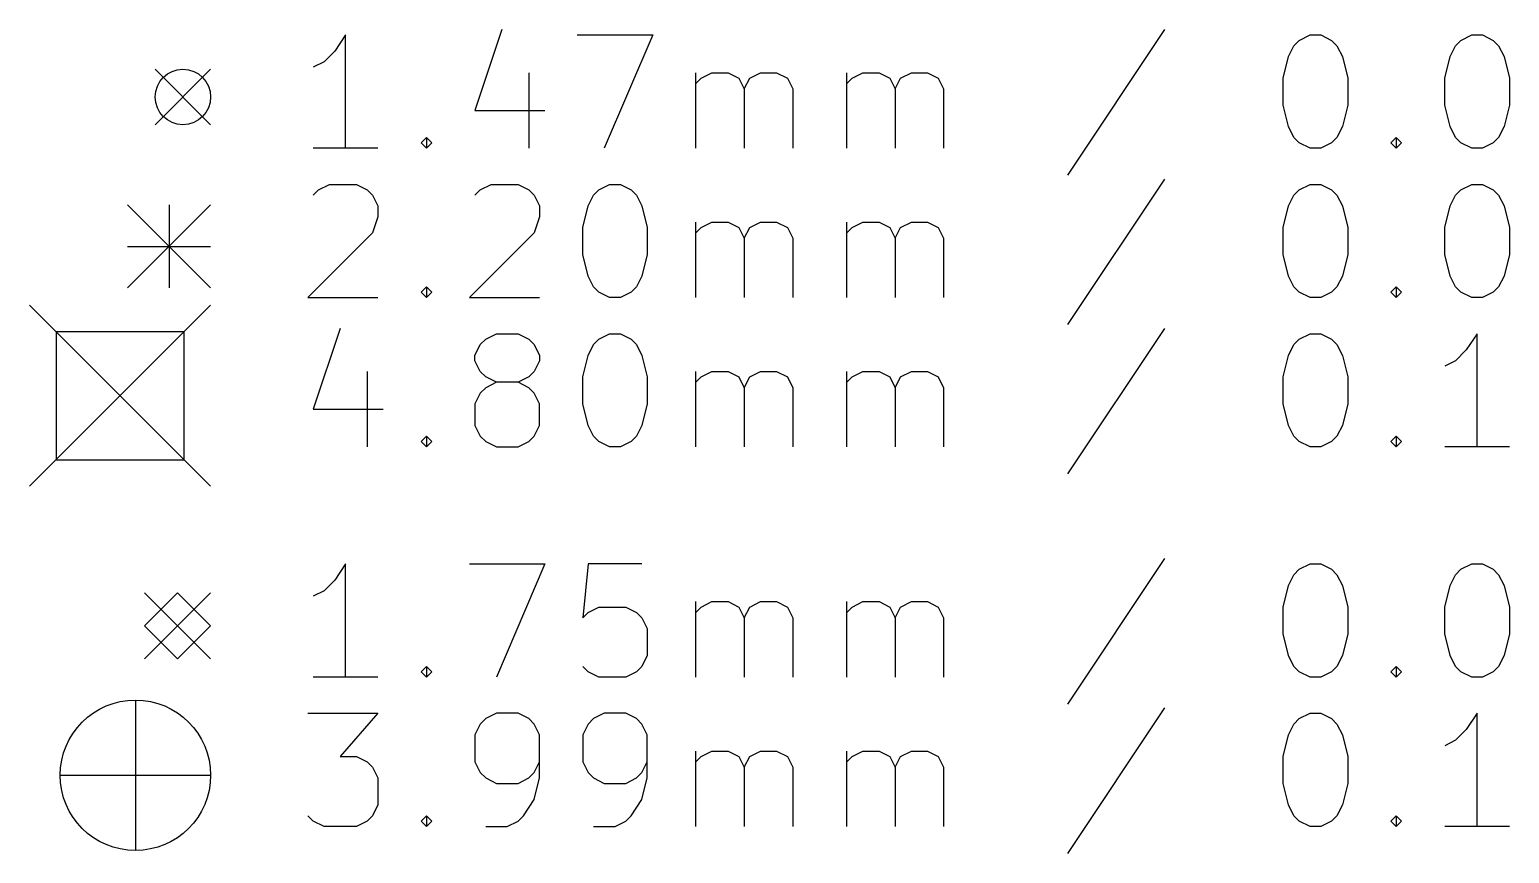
# Model space of a CAD drawing. Extents: x 1.1 to 14.1, y -10.4 to -3.3.
# Drawn here: x 1.061 to 2.605, y -10.359 to -9.499 of the extents above; entities that cross this region are included whole.
import ezdxf

# ---------------------------------------------------------------- set-up
doc = ezdxf.new("R2010")
doc.units = 0
doc.header["$MEASUREMENT"] = 0
doc.layers.add('BLACK', color=7, linetype='CONTINUOUS')

msp = doc.modelspace()

# ---------------------------------------------------------------- linework, layer by layer
at = {"layer": 'BLACK', "linetype": 'CONTINUOUS'}
for p, q in [((1.55348, -9.49922), (1.52535, -9.58358)), ((2.24526, -9.49922), (2.14403, -9.65108)), ((1.39037, -9.50484), (1.37912, -9.52172)), ((1.39037, -9.62295), (1.39037, -9.50484)), ((1.63222, -9.50484), (1.71096, -9.50484)), ((1.71096, -9.50484), (1.66034, -9.62295)), ((2.38025, -9.51609), (2.38587, -9.51047)), ((2.38587, -9.51047), (2.39712, -9.50484)), ((2.39712, -9.50484), (2.40837, -9.50484)), ((2.40837, -9.50484), (2.41962, -9.51047)), ((2.41962, -9.51047), (2.42524, -9.51609)), ((2.54898, -9.51609), (2.5546, -9.51047)), ((2.5546, -9.51047), (2.56585, -9.50484)), ((2.56585, -9.50484), (2.5771, -9.50484)), ((2.5771, -9.50484), (2.58835, -9.51047)), ((2.58835, -9.51047), (2.59397, -9.51609)), ((1.37912, -9.52172), (1.36787, -9.53297)), ((2.369, -9.54984), (2.37462, -9.52734)), ((2.37462, -9.52734), (2.38025, -9.51609)), ((2.42524, -9.51609), (2.43087, -9.52734)), ((2.43087, -9.52734), (2.43649, -9.54984)), ((2.53773, -9.54984), (2.54335, -9.52734)), ((2.54335, -9.52734), (2.54898, -9.51609)), ((2.59397, -9.51609), (2.59959, -9.52734)), ((2.59959, -9.52734), (2.60522, -9.54984)), ((1.19161, -9.54059), (1.24948, -9.59846)), ((1.24948, -9.54059), (1.19161, -9.59846)), ((1.36787, -9.53297), (1.35662, -9.53859)), ((1.5816, -9.54421), (1.5816, -9.62295)), ((1.75595, -9.62295), (1.75595, -9.54421)), ((1.76157, -9.54984), (1.77282, -9.54421)), ((1.77282, -9.54421), (1.7897, -9.54421)), ((1.7897, -9.54421), (1.80094, -9.54984)), ((1.81219, -9.54984), (1.82344, -9.54421)), ((1.82344, -9.54421), (1.84031, -9.54421)), ((1.84031, -9.54421), (1.85156, -9.54984)), ((1.91343, -9.62295), (1.91343, -9.54421)), ((1.91905, -9.54984), (1.9303, -9.54421)), ((1.9303, -9.54421), (1.94718, -9.54421)), ((1.94718, -9.54421), (1.95842, -9.54984)), ((1.96967, -9.54984), (1.98092, -9.54421)), ((1.98092, -9.54421), (1.99779, -9.54421)), ((1.99779, -9.54421), (2.00904, -9.54984)), ((1.75595, -9.55546), (1.76157, -9.54984)), ((1.80094, -9.54984), (1.80657, -9.56109)), ((1.80657, -9.56109), (1.81219, -9.54984)), ((1.80657, -9.56109), (1.80657, -9.62295)), ((1.85156, -9.54984), (1.85719, -9.56109)), ((1.85719, -9.56109), (1.85719, -9.62295)), ((1.91343, -9.55546), (1.91905, -9.54984)), ((1.95842, -9.54984), (1.96405, -9.56109)), ((1.96405, -9.56109), (1.96967, -9.54984)), ((1.96405, -9.56109), (1.96405, -9.62295)), ((2.00904, -9.54984), (2.01467, -9.56109)), ((2.01467, -9.56109), (2.01467, -9.62295)), ((2.369, -9.57796), (2.369, -9.54984)), ((2.43649, -9.54984), (2.43649, -9.57796)), ((2.53773, -9.57796), (2.53773, -9.54984)), ((2.60522, -9.54984), (2.60522, -9.57796)), ((1.52535, -9.58358), (1.59847, -9.58358)), ((2.37462, -9.60046), (2.369, -9.57796)), ((2.43649, -9.57796), (2.43087, -9.60046)), ((2.54335, -9.60046), (2.53773, -9.57796)), ((2.60522, -9.57796), (2.59959, -9.60046)), ((2.38025, -9.61171), (2.37462, -9.60046)), ((2.43087, -9.60046), (2.42524, -9.61171)), ((2.54898, -9.61171), (2.54335, -9.60046)), ((2.59959, -9.60046), (2.59397, -9.61171)), ((1.42412, -9.62295), (1.35662, -9.62295)), ((1.46911, -9.61733), (1.47474, -9.61171)), ((1.47474, -9.62295), (1.46911, -9.61733)), ((1.47474, -9.61171), (1.48036, -9.61733)), ((1.47474, -9.61171), (1.47474, -9.62295)), ((1.48036, -9.61733), (1.47474, -9.62295)), ((2.38587, -9.61733), (2.38025, -9.61171)), ((2.39712, -9.62295), (2.38587, -9.61733)), ((2.40837, -9.62295), (2.39712, -9.62295)), ((2.41962, -9.61733), (2.40837, -9.62295)), ((2.42524, -9.61171), (2.41962, -9.61733)), ((2.48148, -9.61733), (2.48711, -9.61171)), ((2.48711, -9.62295), (2.48148, -9.61733)), ((2.48711, -9.61171), (2.49273, -9.61733)), ((2.48711, -9.61171), (2.48711, -9.62295)), ((2.49273, -9.61733), (2.48711, -9.62295)), ((2.5546, -9.61733), (2.54898, -9.61171)), ((2.56585, -9.62295), (2.5546, -9.61733)), ((2.5771, -9.62295), (2.56585, -9.62295)), ((2.58835, -9.61733), (2.5771, -9.62295)), ((2.59397, -9.61171), (2.58835, -9.61733)), ((1.35662, -9.672), (1.36225, -9.66637)), ((1.36225, -9.66637), (1.3735, -9.66075)), ((1.3735, -9.66075), (1.40162, -9.66075)), ((1.40162, -9.66075), (1.41287, -9.66637)), ((1.41287, -9.66637), (1.41849, -9.672)), ((1.52535, -9.672), (1.53098, -9.66637)), ((1.53098, -9.66637), (1.54223, -9.66075)), ((1.54223, -9.66075), (1.57035, -9.66075)), ((1.57035, -9.66075), (1.5816, -9.66637)), ((1.5816, -9.66637), (1.58722, -9.672)), ((1.64909, -9.672), (1.65471, -9.66637)), ((1.65471, -9.66637), (1.66596, -9.66075)), ((1.66596, -9.66075), (1.67721, -9.66075)), ((1.67721, -9.66075), (1.68846, -9.66637)), ((1.68846, -9.66637), (1.69408, -9.672)), ((2.24526, -9.65513), (2.14403, -9.80698)), ((2.38025, -9.672), (2.38587, -9.66637)), ((2.38587, -9.66637), (2.39712, -9.66075)), ((2.39712, -9.66075), (2.40837, -9.66075)), ((2.40837, -9.66075), (2.41962, -9.66637)), ((2.41962, -9.66637), (2.42524, -9.672)), ((2.54898, -9.672), (2.5546, -9.66637)), ((2.5546, -9.66637), (2.56585, -9.66075)), ((2.56585, -9.66075), (2.5771, -9.66075)), ((2.5771, -9.66075), (2.58835, -9.66637)), ((2.58835, -9.66637), (2.59397, -9.672)), ((1.16287, -9.68212), (1.24948, -9.76874)), ((1.24948, -9.68212), (1.16287, -9.76874)), ((1.20617, -9.68212), (1.20617, -9.76874)), ((1.41849, -9.672), (1.42412, -9.68325)), ((1.42412, -9.68325), (1.42412, -9.6945)), ((1.58722, -9.672), (1.59285, -9.68325)), ((1.59285, -9.68325), (1.59285, -9.6945)), ((1.63784, -9.70574), (1.64346, -9.68325)), ((1.64346, -9.68325), (1.64909, -9.672)), ((1.69408, -9.672), (1.69971, -9.68325)), ((1.69971, -9.68325), (1.70533, -9.70574)), ((2.369, -9.70574), (2.37462, -9.68325)), ((2.37462, -9.68325), (2.38025, -9.672)), ((2.42524, -9.672), (2.43087, -9.68325)), ((2.43087, -9.68325), (2.43649, -9.70574)), ((2.53773, -9.70574), (2.54335, -9.68325)), ((2.54335, -9.68325), (2.54898, -9.672)), ((2.59397, -9.672), (2.59959, -9.68325)), ((2.59959, -9.68325), (2.60522, -9.70574)), ((1.42412, -9.6945), (1.41849, -9.71137)), ((1.59285, -9.6945), (1.58722, -9.71137)), ((1.75595, -9.77886), (1.75595, -9.70012)), ((1.76157, -9.70574), (1.77282, -9.70012)), ((1.77282, -9.70012), (1.7897, -9.70012)), ((1.7897, -9.70012), (1.80094, -9.70574)), ((1.81219, -9.70574), (1.82344, -9.70012)), ((1.82344, -9.70012), (1.84031, -9.70012)), ((1.84031, -9.70012), (1.85156, -9.70574)), ((1.91343, -9.77886), (1.91343, -9.70012)), ((1.91905, -9.70574), (1.9303, -9.70012)), ((1.9303, -9.70012), (1.94718, -9.70012)), ((1.94718, -9.70012), (1.95842, -9.70574)), ((1.96967, -9.70574), (1.98092, -9.70012)), ((1.98092, -9.70012), (1.99779, -9.70012)), ((1.99779, -9.70012), (2.00904, -9.70574)), ((1.41849, -9.71137), (1.351, -9.77886)), ((1.58722, -9.71137), (1.51973, -9.77886)), ((1.63784, -9.73387), (1.63784, -9.70574)), ((1.70533, -9.70574), (1.70533, -9.73387)), ((1.75595, -9.71137), (1.76157, -9.70574)), ((1.80094, -9.70574), (1.80657, -9.71699)), ((1.80657, -9.71699), (1.81219, -9.70574)), ((1.85156, -9.70574), (1.85719, -9.71699)), ((1.91343, -9.71137), (1.91905, -9.70574)), ((1.95842, -9.70574), (1.96405, -9.71699)), ((1.96405, -9.71699), (1.96967, -9.70574)), ((2.00904, -9.70574), (2.01467, -9.71699)), ((2.369, -9.73387), (2.369, -9.70574)), ((2.43649, -9.70574), (2.43649, -9.73387)), ((2.53773, -9.73387), (2.53773, -9.70574)), ((2.60522, -9.70574), (2.60522, -9.73387)), ((1.16287, -9.72543), (1.24948, -9.72543)), ((1.80657, -9.71699), (1.80657, -9.77886)), ((1.85719, -9.71699), (1.85719, -9.77886)), ((1.96405, -9.71699), (1.96405, -9.77886)), ((2.01467, -9.71699), (2.01467, -9.77886)), ((1.64346, -9.75636), (1.63784, -9.73387)), ((1.70533, -9.73387), (1.69971, -9.75636)), ((2.37462, -9.75636), (2.369, -9.73387)), ((2.43649, -9.73387), (2.43087, -9.75636)), ((2.54335, -9.75636), (2.53773, -9.73387)), ((2.60522, -9.73387), (2.59959, -9.75636)), ((1.64909, -9.76761), (1.64346, -9.75636)), ((1.69971, -9.75636), (1.69408, -9.76761)), ((2.38025, -9.76761), (2.37462, -9.75636)), ((2.43087, -9.75636), (2.42524, -9.76761)), ((2.54898, -9.76761), (2.54335, -9.75636)), ((2.59959, -9.75636), (2.59397, -9.76761)), ((1.46911, -9.77324), (1.47474, -9.76761)), ((1.47474, -9.77886), (1.46911, -9.77324)), ((1.47474, -9.76761), (1.48036, -9.77324)), ((1.47474, -9.76761), (1.47474, -9.77886)), ((1.48036, -9.77324), (1.47474, -9.77886)), ((1.65471, -9.77324), (1.64909, -9.76761)), ((1.66596, -9.77886), (1.65471, -9.77324)), ((1.68846, -9.77324), (1.67721, -9.77886)), ((1.69408, -9.76761), (1.68846, -9.77324)), ((2.38587, -9.77324), (2.38025, -9.76761)), ((2.39712, -9.77886), (2.38587, -9.77324)), ((2.41962, -9.77324), (2.40837, -9.77886)), ((2.42524, -9.76761), (2.41962, -9.77324)), ((2.48148, -9.77324), (2.48711, -9.76761)), ((2.48711, -9.77886), (2.48148, -9.77324)), ((2.48711, -9.76761), (2.49273, -9.77324)), ((2.48711, -9.76761), (2.48711, -9.77886)), ((2.49273, -9.77324), (2.48711, -9.77886)), ((2.5546, -9.77324), (2.54898, -9.76761)), ((2.56585, -9.77886), (2.5546, -9.77324)), ((2.58835, -9.77324), (2.5771, -9.77886)), ((2.59397, -9.76761), (2.58835, -9.77324)), ((1.06051, -9.78685), (1.24948, -9.97582)), ((1.24948, -9.78685), (1.06051, -9.97582)), ((1.351, -9.77886), (1.42412, -9.77886)), ((1.51973, -9.77886), (1.59285, -9.77886)), ((1.67721, -9.77886), (1.66596, -9.77886)), ((2.40837, -9.77886), (2.39712, -9.77886)), ((2.5771, -9.77886), (2.56585, -9.77886)), ((1.22181, -9.81452), (1.08818, -9.81452)), ((1.08818, -9.81452), (1.08818, -9.94815)), ((1.22181, -9.94815), (1.22181, -9.81452)), ((1.38475, -9.81103), (1.35662, -9.8954)), ((1.53098, -9.8279), (1.5366, -9.82228)), ((1.5366, -9.82228), (1.54785, -9.81666)), ((1.54785, -9.81666), (1.57035, -9.81666)), ((1.57035, -9.81666), (1.5816, -9.82228)), ((1.5816, -9.82228), (1.58722, -9.8279)), ((1.64909, -9.8279), (1.65471, -9.82228)), ((1.65471, -9.82228), (1.66596, -9.81666)), ((1.66596, -9.81666), (1.67721, -9.81666)), ((1.67721, -9.81666), (1.68846, -9.82228)), ((1.68846, -9.82228), (1.69408, -9.8279)), ((2.24526, -9.81103), (2.14403, -9.96289)), ((2.38025, -9.8279), (2.38587, -9.82228)), ((2.38587, -9.82228), (2.39712, -9.81666)), ((2.39712, -9.81666), (2.40837, -9.81666)), ((2.40837, -9.81666), (2.41962, -9.82228)), ((2.41962, -9.82228), (2.42524, -9.8279)), ((2.57147, -9.81666), (2.56022, -9.83353)), ((2.57147, -9.93477), (2.57147, -9.81666)), ((1.52535, -9.83915), (1.53098, -9.8279)), ((1.52535, -9.84478), (1.52535, -9.83915)), ((1.58722, -9.8279), (1.59285, -9.83915)), ((1.59285, -9.83915), (1.59285, -9.84478)), ((1.63784, -9.86165), (1.64346, -9.83915)), ((1.64346, -9.83915), (1.64909, -9.8279)), ((1.69408, -9.8279), (1.69971, -9.83915)), ((1.69971, -9.83915), (1.70533, -9.86165)), ((2.369, -9.86165), (2.37462, -9.83915)), ((2.37462, -9.83915), (2.38025, -9.8279)), ((2.42524, -9.8279), (2.43087, -9.83915)), ((2.43087, -9.83915), (2.43649, -9.86165)), ((2.56022, -9.83353), (2.54898, -9.84478)), ((1.53098, -9.85603), (1.52535, -9.84478)), ((1.59285, -9.84478), (1.58722, -9.85603)), ((2.54898, -9.84478), (2.53773, -9.8504)), ((1.41287, -9.85603), (1.41287, -9.93477)), ((1.5366, -9.86165), (1.53098, -9.85603)), ((1.54785, -9.86727), (1.5366, -9.86165)), ((1.54785, -9.86727), (1.5366, -9.8729)), ((1.57035, -9.86727), (1.54785, -9.86727)), ((1.5816, -9.86165), (1.57035, -9.86727)), ((1.5816, -9.8729), (1.57035, -9.86727)), ((1.58722, -9.85603), (1.5816, -9.86165)), ((1.63784, -9.88977), (1.63784, -9.86165)), ((1.70533, -9.86165), (1.70533, -9.88977)), ((1.75595, -9.93477), (1.75595, -9.85603)), ((1.75595, -9.86727), (1.76157, -9.86165)), ((1.76157, -9.86165), (1.77282, -9.85603)), ((1.77282, -9.85603), (1.7897, -9.85603)), ((1.7897, -9.85603), (1.80094, -9.86165)), ((1.80094, -9.86165), (1.80657, -9.8729)), ((1.80657, -9.8729), (1.81219, -9.86165)), ((1.81219, -9.86165), (1.82344, -9.85603)), ((1.82344, -9.85603), (1.84031, -9.85603)), ((1.84031, -9.85603), (1.85156, -9.86165)), ((1.85156, -9.86165), (1.85719, -9.8729)), ((1.91343, -9.93477), (1.91343, -9.85603)), ((1.91343, -9.86727), (1.91905, -9.86165)), ((1.91905, -9.86165), (1.9303, -9.85603)), ((1.9303, -9.85603), (1.94718, -9.85603)), ((1.94718, -9.85603), (1.95842, -9.86165)), ((1.95842, -9.86165), (1.96405, -9.8729)), ((1.96405, -9.8729), (1.96967, -9.86165)), ((1.96967, -9.86165), (1.98092, -9.85603)), ((1.98092, -9.85603), (1.99779, -9.85603)), ((1.99779, -9.85603), (2.00904, -9.86165)), ((2.00904, -9.86165), (2.01467, -9.8729)), ((2.369, -9.88977), (2.369, -9.86165)), ((2.43649, -9.86165), (2.43649, -9.88977)), ((1.53098, -9.87852), (1.52535, -9.88977)), ((1.5366, -9.8729), (1.53098, -9.87852)), ((1.58722, -9.87852), (1.5816, -9.8729)), ((1.59285, -9.88977), (1.58722, -9.87852)), ((1.80657, -9.8729), (1.80657, -9.93477)), ((1.85719, -9.8729), (1.85719, -9.93477)), ((1.96405, -9.8729), (1.96405, -9.93477)), ((2.01467, -9.8729), (2.01467, -9.93477)), ((1.35662, -9.8954), (1.42974, -9.8954)), ((1.52535, -9.88977), (1.52535, -9.91227)), ((1.59285, -9.91227), (1.59285, -9.88977)), ((1.64346, -9.91227), (1.63784, -9.88977)), ((1.70533, -9.88977), (1.69971, -9.91227)), ((2.37462, -9.91227), (2.369, -9.88977)), ((2.43649, -9.88977), (2.43087, -9.91227)), ((1.52535, -9.91227), (1.53098, -9.92352)), ((1.58722, -9.92352), (1.59285, -9.91227)), ((1.64909, -9.92352), (1.64346, -9.91227)), ((1.69971, -9.91227), (1.69408, -9.92352)), ((2.38025, -9.92352), (2.37462, -9.91227)), ((2.43087, -9.91227), (2.42524, -9.92352)), ((1.46911, -9.92914), (1.47474, -9.92352)), ((1.47474, -9.93477), (1.46911, -9.92914)), ((1.47474, -9.92352), (1.48036, -9.92914)), ((1.47474, -9.92352), (1.47474, -9.93477)), ((1.48036, -9.92914), (1.47474, -9.93477)), ((1.53098, -9.92352), (1.5366, -9.92914)), ((1.5366, -9.92914), (1.54785, -9.93477)), ((1.57035, -9.93477), (1.5816, -9.92914)), ((1.5816, -9.92914), (1.58722, -9.92352)), ((1.65471, -9.92914), (1.64909, -9.92352)), ((1.66596, -9.93477), (1.65471, -9.92914)), ((1.68846, -9.92914), (1.67721, -9.93477)), ((1.69408, -9.92352), (1.68846, -9.92914)), ((2.38587, -9.92914), (2.38025, -9.92352)), ((2.39712, -9.93477), (2.38587, -9.92914)), ((2.41962, -9.92914), (2.40837, -9.93477)), ((2.42524, -9.92352), (2.41962, -9.92914)), ((2.48148, -9.92914), (2.48711, -9.92352)), ((2.48711, -9.93477), (2.48148, -9.92914)), ((2.48711, -9.92352), (2.49273, -9.92914)), ((2.48711, -9.92352), (2.48711, -9.93477)), ((2.49273, -9.92914), (2.48711, -9.93477)), ((1.54785, -9.93477), (1.57035, -9.93477)), ((1.67721, -9.93477), (1.66596, -9.93477)), ((2.40837, -9.93477), (2.39712, -9.93477)), ((2.60522, -9.93477), (2.53773, -9.93477)), ((1.08818, -9.94815), (1.22181, -9.94815)), ((2.24526, -10.0512), (2.14403, -10.203)), ((1.39037, -10.0568), (1.37912, -10.0737)), ((1.39037, -10.1749), (1.39037, -10.0568)), ((1.51973, -10.0568), (1.59847, -10.0568)), ((1.59847, -10.0568), (1.54785, -10.1749)), ((1.64346, -10.0568), (1.63784, -10.1131)), ((1.69971, -10.0568), (1.64346, -10.0568)), ((2.37462, -10.0793), (2.38025, -10.0681)), ((2.38025, -10.0681), (2.38587, -10.0624)), ((2.38587, -10.0624), (2.39712, -10.0568)), ((2.39712, -10.0568), (2.40837, -10.0568)), ((2.40837, -10.0568), (2.41962, -10.0624)), ((2.41962, -10.0624), (2.42524, -10.0681)), ((2.42524, -10.0681), (2.43087, -10.0793)), ((2.54335, -10.0793), (2.54898, -10.0681)), ((2.54898, -10.0681), (2.5546, -10.0624)), ((2.5546, -10.0624), (2.56585, -10.0568)), ((2.56585, -10.0568), (2.5771, -10.0568)), ((2.5771, -10.0568), (2.58835, -10.0624)), ((2.58835, -10.0624), (2.59397, -10.0681)), ((2.59397, -10.0681), (2.59959, -10.0793)), ((1.36787, -10.0849), (1.35662, -10.0906)), ((1.37912, -10.0737), (1.36787, -10.0849)), ((2.369, -10.1018), (2.37462, -10.0793)), ((2.43087, -10.0793), (2.43649, -10.1018)), ((2.53773, -10.1018), (2.54335, -10.0793)), ((2.59959, -10.0793), (2.60522, -10.1018)), ((1.18058, -10.087), (1.24948, -10.1559)), ((1.24948, -10.087), (1.18058, -10.1559)), ((1.21503, -10.087), (1.18058, -10.1215)), ((1.24948, -10.1215), (1.21503, -10.087)), ((1.64346, -10.1074), (1.65471, -10.1018)), ((1.65471, -10.1018), (1.68283, -10.1018)), ((1.68283, -10.1018), (1.69408, -10.1074)), ((1.75595, -10.1749), (1.75595, -10.0962)), ((1.75595, -10.1074), (1.76157, -10.1018)), ((1.76157, -10.1018), (1.77282, -10.0962)), ((1.77282, -10.0962), (1.7897, -10.0962)), ((1.7897, -10.0962), (1.80094, -10.1018)), ((1.80094, -10.1018), (1.80657, -10.1131)), ((1.80657, -10.1131), (1.81219, -10.1018)), ((1.81219, -10.1018), (1.82344, -10.0962)), ((1.82344, -10.0962), (1.84031, -10.0962)), ((1.84031, -10.0962), (1.85156, -10.1018)), ((1.85156, -10.1018), (1.85719, -10.1131)), ((1.91343, -10.1749), (1.91343, -10.0962)), ((1.91343, -10.1074), (1.91905, -10.1018)), ((1.91905, -10.1018), (1.9303, -10.0962)), ((1.9303, -10.0962), (1.94718, -10.0962)), ((1.94718, -10.0962), (1.95842, -10.1018)), ((1.95842, -10.1018), (1.96405, -10.1131)), ((1.96405, -10.1131), (1.96967, -10.1018)), ((1.96967, -10.1018), (1.98092, -10.0962)), ((1.98092, -10.0962), (1.99779, -10.0962)), ((1.99779, -10.0962), (2.00904, -10.1018)), ((2.00904, -10.1018), (2.01467, -10.1131)), ((2.369, -10.1299), (2.369, -10.1018)), ((2.43649, -10.1018), (2.43649, -10.1299)), ((2.53773, -10.1299), (2.53773, -10.1018)), ((2.60522, -10.1018), (2.60522, -10.1299)), ((1.63784, -10.1131), (1.64346, -10.1074)), ((1.69408, -10.1074), (1.69971, -10.1131)), ((1.69971, -10.1131), (1.70533, -10.1243)), ((1.80657, -10.1131), (1.80657, -10.1749)), ((1.85719, -10.1131), (1.85719, -10.1749)), ((1.96405, -10.1131), (1.96405, -10.1749)), ((2.01467, -10.1131), (2.01467, -10.1749)), ((1.18058, -10.1215), (1.21503, -10.1559)), ((1.21503, -10.1559), (1.24948, -10.1215)), ((1.70533, -10.1243), (1.70533, -10.1524)), ((2.37462, -10.1524), (2.369, -10.1299)), ((2.43649, -10.1299), (2.43087, -10.1524)), ((2.54335, -10.1524), (2.53773, -10.1299)), ((2.60522, -10.1299), (2.59959, -10.1524)), ((1.46911, -10.1693), (1.47474, -10.1637)), ((1.47474, -10.1637), (1.48036, -10.1693)), ((1.47474, -10.1637), (1.47474, -10.1749)), ((1.64346, -10.1693), (1.63784, -10.1637)), ((1.69971, -10.1637), (1.69408, -10.1693)), ((1.70533, -10.1524), (1.69971, -10.1637)), ((2.38025, -10.1637), (2.37462, -10.1524)), ((2.38587, -10.1693), (2.38025, -10.1637)), ((2.42524, -10.1637), (2.41962, -10.1693)), ((2.43087, -10.1524), (2.42524, -10.1637)), ((2.48148, -10.1693), (2.48711, -10.1637)), ((2.48711, -10.1637), (2.49273, -10.1693)), ((2.48711, -10.1637), (2.48711, -10.1749)), ((2.54898, -10.1637), (2.54335, -10.1524)), ((2.5546, -10.1693), (2.54898, -10.1637)), ((2.59397, -10.1637), (2.58835, -10.1693)), ((2.59959, -10.1524), (2.59397, -10.1637)), ((1.42412, -10.1749), (1.35662, -10.1749)), ((1.47474, -10.1749), (1.46911, -10.1693)), ((1.48036, -10.1693), (1.47474, -10.1749)), ((1.65471, -10.1749), (1.64346, -10.1693)), ((1.68283, -10.1749), (1.65471, -10.1749)), ((1.69408, -10.1693), (1.68283, -10.1749)), ((2.39712, -10.1749), (2.38587, -10.1693)), ((2.40837, -10.1749), (2.39712, -10.1749)), ((2.41962, -10.1693), (2.40837, -10.1749)), ((2.48711, -10.1749), (2.48148, -10.1693)), ((2.49273, -10.1693), (2.48711, -10.1749)), ((2.56585, -10.1749), (2.5546, -10.1693)), ((2.5771, -10.1749), (2.56585, -10.1749)), ((2.58835, -10.1693), (2.5771, -10.1749)), ((1.17098, -10.1989), (1.17098, -10.3559)), ((2.24526, -10.2071), (2.14403, -10.3589)), ((1.351, -10.2127), (1.42412, -10.2127)), ((1.42412, -10.2127), (1.38475, -10.2577)), ((1.53098, -10.224), (1.52535, -10.2352)), ((1.5366, -10.2183), (1.53098, -10.224)), ((1.54785, -10.2127), (1.5366, -10.2183)), ((1.57035, -10.2127), (1.54785, -10.2127)), ((1.5816, -10.2183), (1.57035, -10.2127)), ((1.58722, -10.224), (1.5816, -10.2183)), ((1.59285, -10.2352), (1.58722, -10.224)), ((1.64346, -10.224), (1.63784, -10.2352)), ((1.64909, -10.2183), (1.64346, -10.224)), ((1.66034, -10.2127), (1.64909, -10.2183)), ((1.68283, -10.2127), (1.66034, -10.2127)), ((1.69408, -10.2183), (1.68283, -10.2127)), ((1.69971, -10.224), (1.69408, -10.2183)), ((1.70533, -10.2352), (1.69971, -10.224)), ((2.37462, -10.2352), (2.38025, -10.224)), ((2.38025, -10.224), (2.38587, -10.2183)), ((2.38587, -10.2183), (2.39712, -10.2127)), ((2.39712, -10.2127), (2.40837, -10.2127)), ((2.40837, -10.2127), (2.41962, -10.2183)), ((2.41962, -10.2183), (2.42524, -10.224)), ((2.42524, -10.224), (2.43087, -10.2352)), ((2.57147, -10.2127), (2.56022, -10.2296)), ((2.57147, -10.3308), (2.57147, -10.2127)), ((1.52535, -10.2352), (1.52535, -10.2633)), ((1.59285, -10.2802), (1.59285, -10.2352)), ((1.63784, -10.2352), (1.63784, -10.2633)), ((1.70533, -10.2802), (1.70533, -10.2352)), ((2.369, -10.2577), (2.37462, -10.2352)), ((2.43087, -10.2352), (2.43649, -10.2577)), ((2.54898, -10.2408), (2.53773, -10.2465)), ((2.56022, -10.2296), (2.54898, -10.2408)), ((1.75595, -10.3308), (1.75595, -10.2521)), ((1.76157, -10.2577), (1.77282, -10.2521)), ((1.77282, -10.2521), (1.7897, -10.2521)), ((1.7897, -10.2521), (1.80094, -10.2577)), ((1.81219, -10.2577), (1.82344, -10.2521)), ((1.82344, -10.2521), (1.84031, -10.2521)), ((1.84031, -10.2521), (1.85156, -10.2577)), ((1.91343, -10.3308), (1.91343, -10.2521)), ((1.91905, -10.2577), (1.9303, -10.2521)), ((1.9303, -10.2521), (1.94718, -10.2521)), ((1.94718, -10.2521), (1.95842, -10.2577)), ((1.96967, -10.2577), (1.98092, -10.2521)), ((1.98092, -10.2521), (1.99779, -10.2521)), ((1.99779, -10.2521), (2.00904, -10.2577)), ((1.38475, -10.2577), (1.40162, -10.2577)), ((1.40162, -10.2577), (1.41287, -10.2633)), ((1.41287, -10.2633), (1.41849, -10.269)), ((1.41849, -10.269), (1.42412, -10.2802)), ((1.52535, -10.2633), (1.53098, -10.2746)), ((1.58722, -10.2746), (1.59285, -10.2633)), ((1.63784, -10.2633), (1.64346, -10.2746)), ((1.69971, -10.2746), (1.70533, -10.2633)), ((1.75595, -10.2633), (1.76157, -10.2577)), ((1.80094, -10.2577), (1.80657, -10.269)), ((1.80657, -10.269), (1.81219, -10.2577)), ((1.80657, -10.269), (1.80657, -10.3308)), ((1.85156, -10.2577), (1.85719, -10.269)), ((1.85719, -10.269), (1.85719, -10.3308)), ((1.91343, -10.2633), (1.91905, -10.2577)), ((1.95842, -10.2577), (1.96405, -10.269)), ((1.96405, -10.269), (1.96967, -10.2577)), ((1.96405, -10.269), (1.96405, -10.3308)), ((2.00904, -10.2577), (2.01467, -10.269)), ((2.01467, -10.269), (2.01467, -10.3308)), ((2.369, -10.2858), (2.369, -10.2577)), ((2.43649, -10.2577), (2.43649, -10.2858)), ((1.09248, -10.2774), (1.24948, -10.2774)), ((1.42412, -10.2802), (1.42412, -10.3083)), ((1.53098, -10.2746), (1.5366, -10.2802)), ((1.5366, -10.2802), (1.54785, -10.2858)), ((1.54785, -10.2858), (1.57035, -10.2858)), ((1.57035, -10.2858), (1.5816, -10.2802)), ((1.5816, -10.2802), (1.58722, -10.2746)), ((1.58722, -10.3027), (1.59285, -10.2802)), ((1.64346, -10.2746), (1.64909, -10.2802)), ((1.64909, -10.2802), (1.66034, -10.2858)), ((1.66034, -10.2858), (1.68283, -10.2858)), ((1.68283, -10.2858), (1.69408, -10.2802)), ((1.69408, -10.2802), (1.69971, -10.2746)), ((1.69971, -10.3027), (1.70533, -10.2802)), ((2.37462, -10.3083), (2.369, -10.2858)), ((2.43649, -10.2858), (2.43087, -10.3083)), ((1.57597, -10.3196), (1.58722, -10.3027)), ((1.68846, -10.3196), (1.69971, -10.3027)), ((1.42412, -10.3083), (1.41849, -10.3196)), ((2.38025, -10.3196), (2.37462, -10.3083)), ((2.43087, -10.3083), (2.42524, -10.3196)), ((1.35662, -10.3252), (1.351, -10.3196)), ((1.36787, -10.3308), (1.35662, -10.3252)), ((1.40162, -10.3308), (1.36787, -10.3308)), ((1.41287, -10.3252), (1.40162, -10.3308)), ((1.41849, -10.3196), (1.41287, -10.3252)), ((1.46911, -10.3252), (1.47474, -10.3196)), ((1.47474, -10.3308), (1.46911, -10.3252)), ((1.47474, -10.3196), (1.48036, -10.3252)), ((1.47474, -10.3196), (1.47474, -10.3308)), ((1.48036, -10.3252), (1.47474, -10.3308)), ((1.5366, -10.3308), (1.5591, -10.3308)), ((1.5591, -10.3308), (1.57035, -10.3252)), ((1.57035, -10.3252), (1.57597, -10.3196)), ((1.64909, -10.3308), (1.67159, -10.3308)), ((1.67159, -10.3308), (1.68283, -10.3252)), ((1.68283, -10.3252), (1.68846, -10.3196)), ((2.38587, -10.3252), (2.38025, -10.3196)), ((2.39712, -10.3308), (2.38587, -10.3252)), ((2.40837, -10.3308), (2.39712, -10.3308)), ((2.41962, -10.3252), (2.40837, -10.3308)), ((2.42524, -10.3196), (2.41962, -10.3252)), ((2.48148, -10.3252), (2.48711, -10.3196)), ((2.48711, -10.3308), (2.48148, -10.3252)), ((2.48711, -10.3196), (2.49273, -10.3252)), ((2.48711, -10.3196), (2.48711, -10.3308)), ((2.49273, -10.3252), (2.48711, -10.3308)), ((2.60522, -10.3308), (2.53773, -10.3308))]:
    msp.add_line(p, q, dxfattribs=at)
at = {"layer": 'BLACK'}
for centre, radius in [((1.22054, -9.56952), 0.02894), ((1.17098, -10.2774), 0.0785)]:
    msp.add_circle(centre, radius, dxfattribs=at)

doc.saveas('drawing.dxf')
